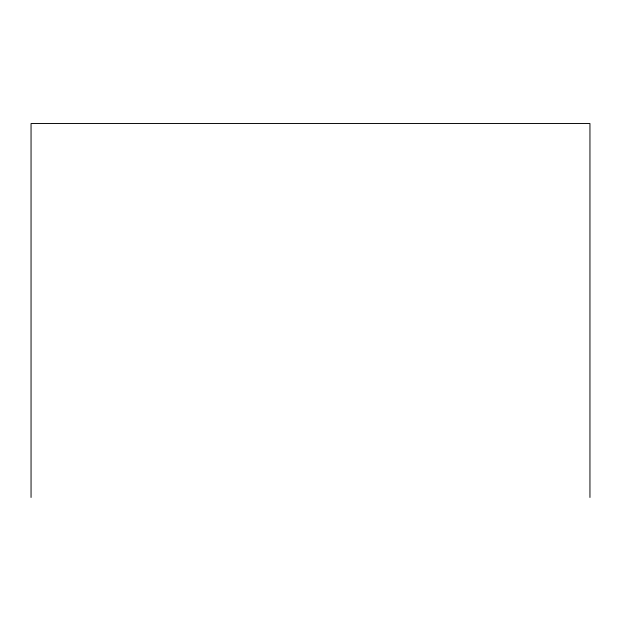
<?xml version="1.0" encoding="UTF-8"?>
<svg xmlns="http://www.w3.org/2000/svg" width="621" height="621" viewBox="0 0 621 621"><rect width="100%" height="100%" fill="white"/><g stroke="black" fill="none" stroke-linecap="round" stroke-linejoin="round"><path stroke-width="0.93" d="M589.95 497.468L589.95 123.532L31.05 123.532L31.05 497.468"/></g></svg>
